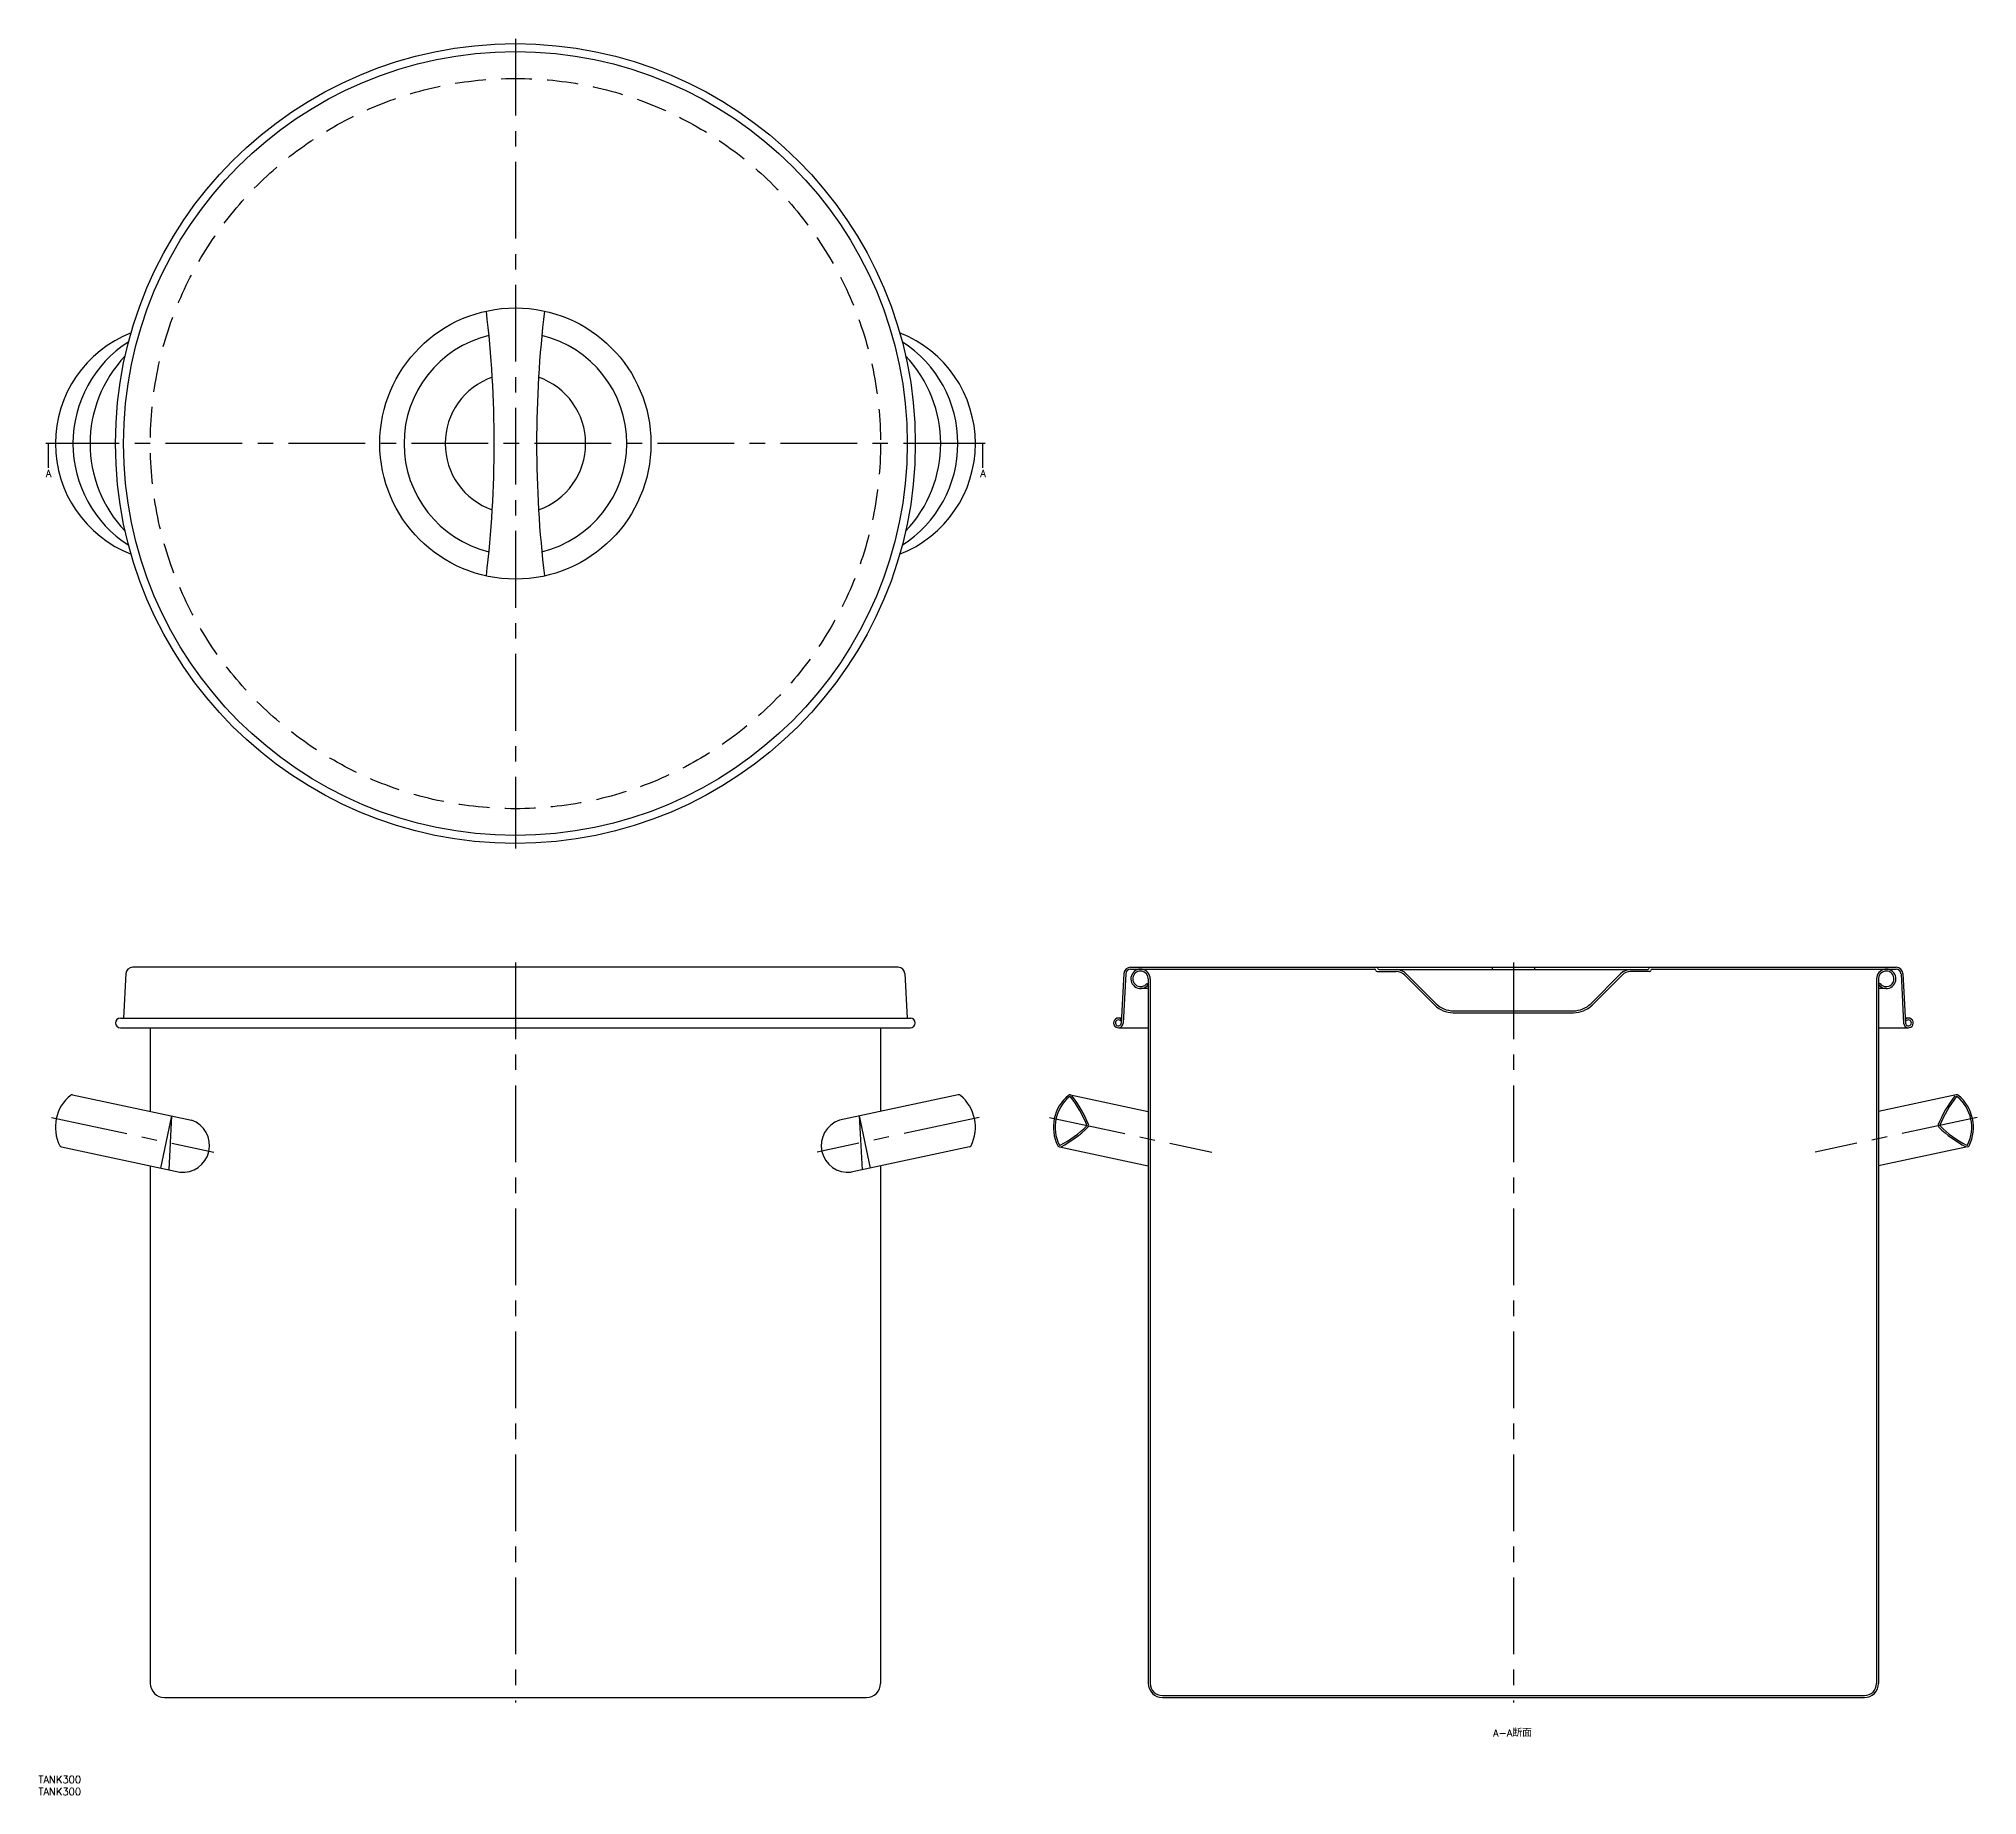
# Model space of a CAD drawing. Extents: x -197 to 604, y -558 to 167.
import ezdxf

# ---------------------------------------------------------------- set-up
doc = ezdxf.new("R2010")
doc.units = 0
doc.linetypes.add('CENTER', pattern=[50.8, 31.75, -6.35, 6.35, -6.35])
doc.linetypes.add('DASHED', pattern=[19.05, 12.7, -6.35])
doc.layers.get('0').update_dxf_attribs({"linetype": 'CONTINUOUS'})
doc.layers.add('CENTER', color=1, linetype='CONTINUOUS')
doc.styles.get("Standard").update_dxf_attribs({"font": 'txt.shx', "height": 3, "bigfont": 'bigfont.shx'})

msp = doc.modelspace()

# ---------------------------------------------------------------- linework, layer by layer
at = {"color": 7, "linetype": 'CONTINUOUS'}
for p, q in [((-160.9, -218.91), (-161.86, -237.26)), ((158.1, -216.26), (-158.1, -216.26)), ((160.9, -218.91), (161.86, -237.26)), ((251.32, -218.91), (250.25, -239.37)), ((252.12, -218.96), (251.05, -239.43)), ((254.12, -216.26), (570.32, -216.26)), ((254.12, -217.06), (354.92, -217.06)), ((260.78, -222.98), (261.42, -223.46)), ((261.42, -221.06), (261.42, -512.06)), ((262.22, -221.06), (262.22, -512.06)), ((355.92, -218.06), (363.82, -218.06)), ((356.72, -217.26), (467.72, -217.26)), ((367.36, -219.53), (379.73, -231.9)), ((367.92, -218.96), (380.29, -231.33)), ((403.47, -216.26), (403.47, -217.26)), ((420.97, -216.26), (420.97, -217.26)), ((456.52, -218.96), (444.15, -231.33)), ((457.09, -219.53), (444.72, -231.9)), ((468.52, -218.06), (460.62, -218.06)), ((469.52, -217.06), (570.32, -217.06)), ((562.22, -221.06), (562.22, -512.06)), ((563.02, -221.06), (563.02, -512.06)), ((563.66, -222.98), (563.02, -223.46)), ((572.32, -218.96), (573.39, -239.43)), ((573.12, -218.91), (574.19, -239.37)), ((261.42, -225.06), (258.22, -225.06)), ((566.22, -225.06), (563.02, -225.06)), ((-163.17, -237.26), (163.17, -237.26)), ((250.36, -237.26), (249.06, -237.26)), ((249.83, -238.34), (250.34, -237.73)), ((387.36, -234.26), (437.08, -234.26)), ((387.36, -235.06), (437.08, -235.06)), ((575.39, -237.26), (574.08, -237.26)), ((574.62, -238.34), (574.11, -237.73)), ((-163.17, -241.26), (163.17, -241.26)), ((-150.8, -241.26), (-150.8, -275.82)), ((150.8, -241.26), (150.8, -275.82)), ((249.06, -241.26), (261.42, -241.26)), ((563.02, -241.26), (575.39, -241.26)), ((-182.94, -268.98), (-133.81, -279.43)), ((182.94, -268.98), (133.81, -279.43)), ((229.28, -268.98), (261.42, -275.82)), ((595.16, -268.98), (563.02, -275.82)), ((-142, -277.69), (-146.58, -299.2)), ((-142, -277.69), (-143.17, -299.93)), ((142, -277.69), (143.17, -299.93)), ((142, -277.69), (146.58, -299.2)), ((-187.51, -290.5), (-138.65, -300.89)), ((187.51, -290.5), (138.65, -300.89)), ((224.71, -290.5), (261.42, -298.31)), ((599.74, -290.5), (563.02, -298.31)), ((-150.8, -298.31), (-150.8, -512.06)), ((150.8, -298.31), (150.8, -512.06)), ((-145, -517.86), (145, -517.86)), ((267.22, -517.06), (557.22, -517.06)), ((267.22, -517.86), (557.22, -517.86))]:
    msp.add_line(p, q, dxfattribs=at)
at = {"color": 7}
for points in [[(-193, 0, 0), (-193, -9.99, 0)], [(193, 0, 0), (193, -9.99, 0)]]:
    msp.add_polyline3d(points, dxfattribs=at)
at = {"color": 7, "linetype": 'CONTINUOUS'}
for radius in [165.17, 161.86, 56]:
    msp.add_circle((0, 0), radius, dxfattribs=at)
at = {"color": 3, "linetype": 'DASHED'}
msp.add_circle((0, 0), 150.8, dxfattribs=at)
at = {"color": 7, "linetype": 'CONTINUOUS'}
for centre, radius, start, end in [((-470.68, 0), 461.93, 353.19944, 6.80056), ((470.68, 0), 461.93, 173.19944, 186.80056), ((-140.99, 0), 49.01, 111.20645, 248.79355), ((-132.97, 0), 49.79, 122.51768, 237.48232), ((0, 0), 46, 103.72809, 256.27191), ((0, 0), 46, 283.72809, 76.27191), ((140.99, 0), 49.01, 291.20645, 68.79355), ((132.97, 0), 49.79, 302.51768, 57.48232), ((-123.29, 0), 52.39, 136.2695, 223.7305), ((123.29, 0), 52.39, 316.2695, 43.7305), ((0, 0), 29, 109.25214, 250.74786), ((0, 0), 29, 289.25214, 70.74786), ((-158.1, -219.06), 2.8, 90, 177), ((158.1, -219.06), 2.8, 3, 90), ((254.12, -219.06), 2.8, 90, 177), ((254.12, -219.06), 2, 90, 177), ((258.22, -221.06), 4, 0, 323.1301), ((258.22, -221.06), 3.2, 0, 323.1301), ((354.92, -217.56), 0.5, 0, 90), ((355.92, -217.56), 0.5, 180, 270), ((355.72, -216.76), 0.5, 0, 90), ((356.72, -216.76), 0.5, 180, 270), ((363.82, -223.06), 5.8, 45, 90), ((363.82, -223.06), 5, 45, 90), ((460.62, -223.06), 5.8, 90, 135), ((460.62, -223.06), 5, 90, 135), ((467.72, -216.76), 0.5, 270, 0), ((468.72, -216.76), 0.5, 90, 180), ((468.52, -217.56), 0.5, 270, 0), ((469.52, -217.56), 0.5, 90, 180), ((566.22, -221.06), 4, 216.8699, 180), ((566.22, -221.06), 3.2, 216.8699, 180), ((570.32, -219.06), 2.8, 3, 90), ((570.32, -219.06), 2, 3, 90), ((387.36, -224.26), 10.8, 225, 270), ((387.36, -224.26), 10, 225, 270), ((437.08, -224.26), 10, 270, 315), ((437.08, -224.26), 10.8, 270, 315), ((-163.17, -239.26), 2, 90, 270), ((163.17, -239.26), 2, 270, 90), ((249.06, -239.26), 2, 50.16513, 355.20766), ((249.06, -239.26), 1.2, 50.18849, 355.21981), ((575.39, -239.26), 2, 184.79234, 129.83487), ((575.39, -239.26), 1.2, 184.78019, 129.81151), ((-172.96, -282.35), 17.04, 129.41991, 206.58009), ((-183.15, -269.96), 1, 78, 129.41991), ((183.15, -269.96), 1, 50.58009, 102), ((172.96, -282.35), 17.04, 333.41991, 50.58009), ((239.26, -282.35), 17.04, 129.41991, 206.58009), ((239.26, -282.35), 16.34, 129.41991, 206.58009), ((229.08, -269.96), 1, 78, 129.41991), ((229.08, -269.96), 0.3, 37.8778, 129.41991), ((190.4, -300.05), 49.3, 22.09662, 37.8778), ((190.4, -300.05), 50, 22.09662, 37.8778), ((634.05, -300.05), 50, 142.1222, 157.90338), ((634.05, -300.05), 49.3, 142.1222, 157.90338), ((595.37, -269.96), 0.3, 50.58009, 142.1222), ((595.37, -269.96), 1, 50.58009, 102), ((585.19, -282.35), 16.34, 333.41991, 50.58009), ((585.19, -282.35), 17.04, 333.41991, 50.58009), ((-137.4, -289.9), 11.07, 263.52848, 71.07294), ((137.4, -289.9), 11.07, 108.92706, 276.47152), ((201.82, -246.31), 49.3, 298.1222, 313.90338), ((201.82, -246.31), 50, 298.1222, 313.90338), ((235.8, -281.62), 0.3, 313.90338, 22.09662), ((235.8, -281.62), 1, 313.90338, 22.09662), ((588.65, -281.62), 1, 157.90338, 226.09662), ((622.62, -246.31), 50, 226.09662, 241.8778), ((588.65, -281.62), 0.3, 157.90338, 226.09662), ((622.62, -246.31), 49.3, 226.09662, 241.8778), ((-187.31, -289.53), 1, 206.58009, 258), ((187.31, -289.53), 1, 282, 333.41991), ((224.92, -289.53), 1, 206.58009, 258), ((224.92, -289.53), 0.3, 206.58009, 298.1222), ((599.53, -289.53), 0.3, 241.8778, 333.41991), ((599.53, -289.53), 1, 282, 333.41991), ((-145, -512.06), 5.8, 180, 270), ((145, -512.06), 5.8, 270, 360), ((267.22, -512.06), 5.8, 180, 270), ((267.22, -512.06), 5, 180, 270), ((557.22, -512.06), 5, 270, 0), ((557.22, -512.06), 5.8, 270, 0)]:
    msp.add_arc(centre, radius, start, end, dxfattribs=at)
at = {"layer": 'CENTER', "color": 1, "linetype": 'CENTER'}
for p, q in [((0, 167.17), (0, -167.17)), ((-192, 0), (-194, 0)), ((192, 0), (-192, 0)), ((194, 0), (192, 0)), ((0, -214.26), (0, -519.86)), ((412.22, -214.26), (412.22, -519.86)), ((-191.58, -278.39), (-124.62, -292.63)), ((191.58, -278.39), (124.62, -292.63)), ((220.64, -278.39), (287.6, -292.63)), ((603.81, -278.39), (536.84, -292.63))]:
    msp.add_line(p, q, dxfattribs=at)

# ---------------------------------------------------------------- texts
at = {"color": 137, "linetype": 'CONTINUOUS'}
for s, p in [('A', (-193.97, -13.83)), ('A', (192.03, -13.83)), ('A-A断面', (403.81, -534.03))]:
    msp.add_text(s, height=3, dxfattribs=at).set_placement(p)
at = {"color": 7, "linetype": 'CONTINUOUS'}
for p in [(-197, -553.22), (-197, -558.22)]:
    msp.add_text('TANK300', height=3, dxfattribs=at).set_placement(p)

doc.saveas('drawing.dxf')
